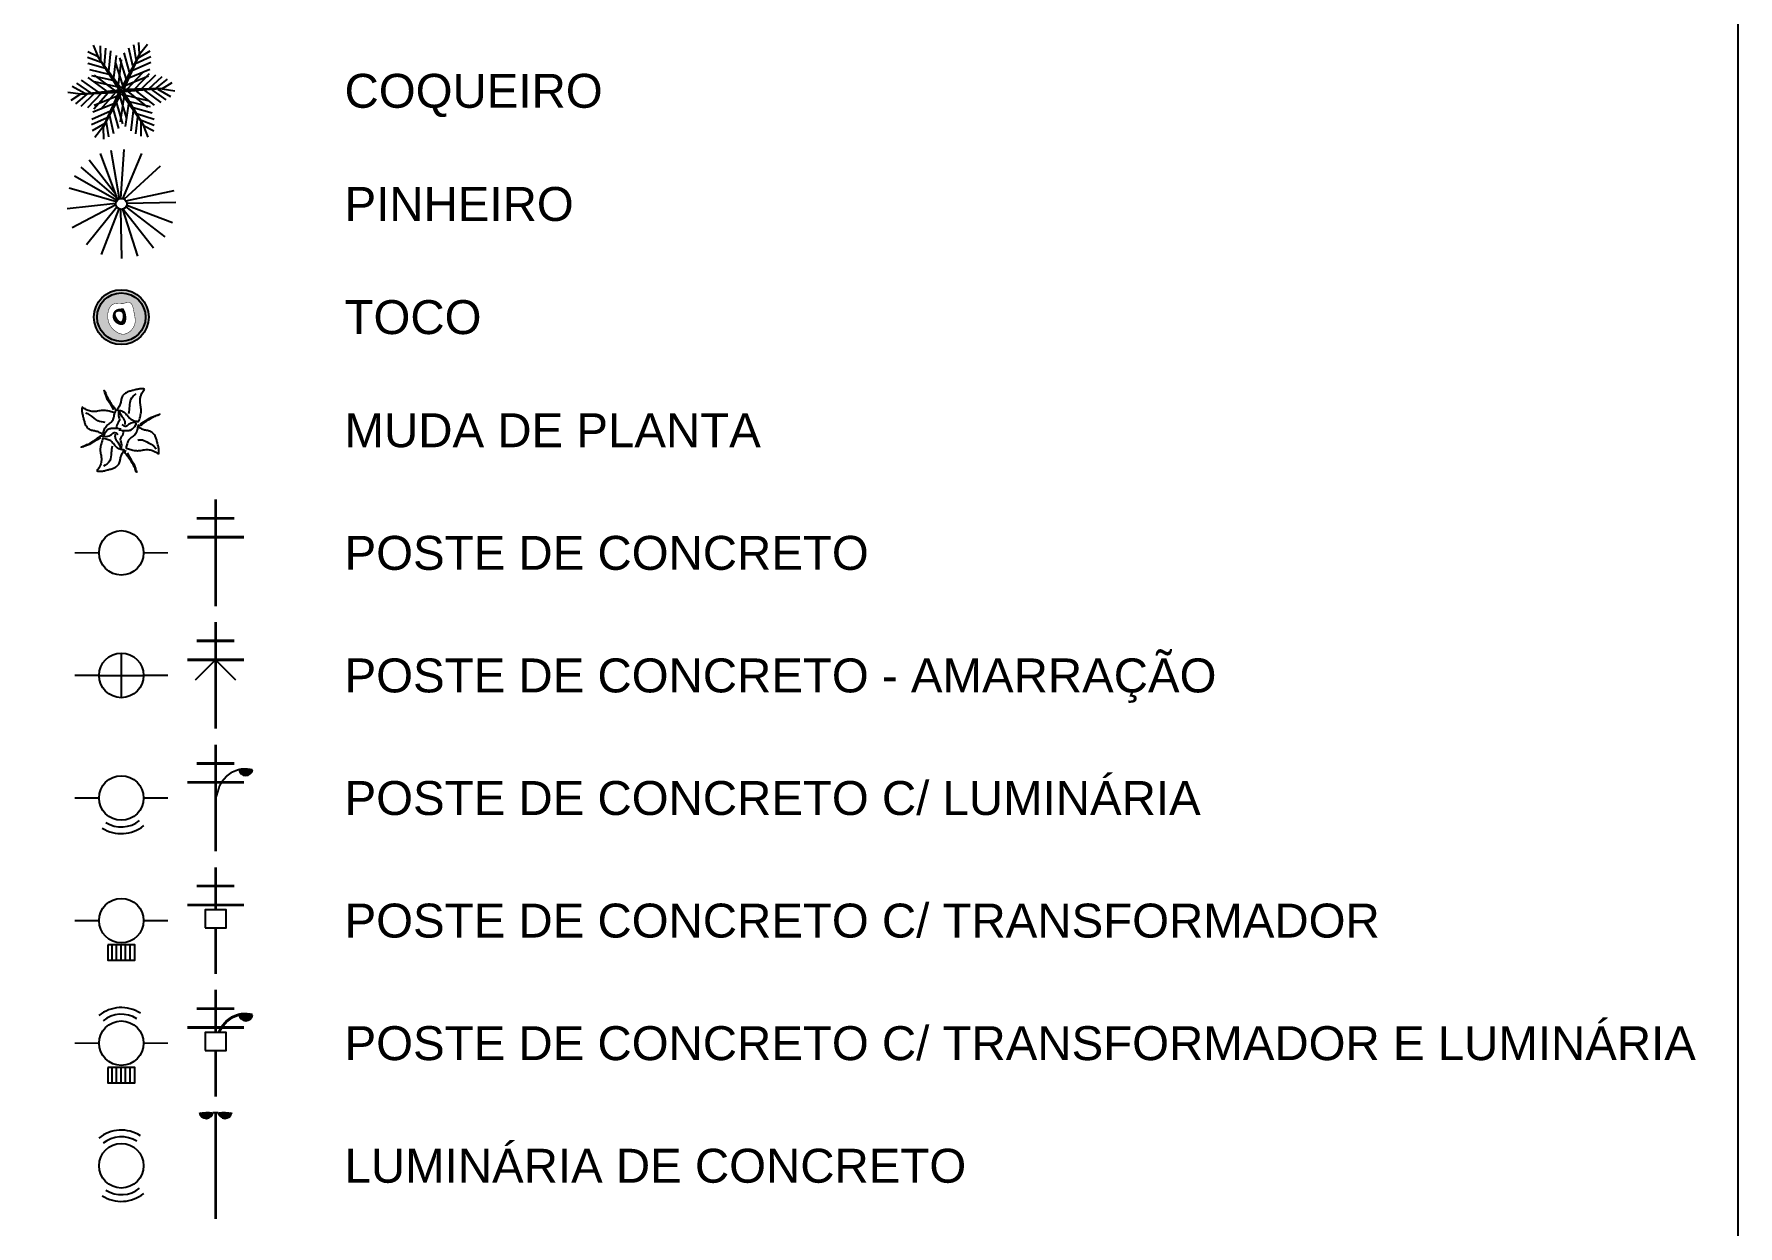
# Model space of a CAD drawing. Extents: x 190546 to 194941, y 8251022 to 8268833.
# Drawn here: x 190835.3 to 190925.6, y 8251551.2 to 8251614.4 of the extents above; entities that cross this region are included whole.
import ezdxf

# ---------------------------------------------------------------- set-up
doc = ezdxf.new("R2010")
doc.units = 0
doc.header["$LTSCALE"] = 10
doc.header["$MEASUREMENT"] = 0
doc.linetypes.add('CONTINUO', pattern=[0])
for name, color, linetype in [('TOP-MUDA_DE_PLANTA', 94, 'CONTINUOUS'), ('TOP-REDE_ELÉTRICA_LUMINÁR0', 10, 'CONTINUOUS'), ('TOP-REDE_ELÉTRICA_POSTE-C0', 10, 'CONTINUOUS'), ('TOP-REDE_ELÉTRICA_POSTE-C1', 10, 'CONTINUOUS'), ('TOP-REDE_ELÉTRICA_POSTE-C2', 10, 'CONTINUOUS'), ('TOP-REDE_ELÉTRICA_POSTE-C3', 10, 'CONTINUOUS'), ('TOP-REDE_ELÉTRICA_POSTE-CO', 10, 'CONTINUOUS'), ('TOP-URB', 250, 'CONTINUOUS'), ('TOP-ÁRVORE_COQUEIRO', 80, 'CONTINUOUS'), ('TOP-ÁRVORE_PINHEIRO', 80, 'CONTINUOUS'), ('TOP-ÁRVORE_TOCO', 38, 'CONTINUOUS')]:
    doc.layers.add(name, color=color, linetype=linetype)
doc.styles.add('ARIAL', font='arial.ttf', dxfattribs={"height": 1.1})

# ---------------------------------------------------------------- blocks, each defined once
blk = doc.blocks.new('A$C2AAA6732')
at = {"layer": 'TOP-ÁRVORE_COQUEIRO', "linetype": 'CONTINUOUS'}
for p, q in [((-1.235, 1.796), (-1.776, 2.075)), ((-1.214, 1.789), (-1.481, 2.422)), ((-1.082, 1.611), (-1.1, 2.378)), ((-0.893, 1.357), (-0.816, 2.258)), ((-0.657, 1.025), (-0.561, 2.112)), ((-0.4, 0.686), (-0.253, 1.879)), ((0, 0), (0.957, 1.951)), ((0.957, 1.951), (0.002, 0.155)), ((0.957, 1.951), (0.108, 0.069)), ((0.431, 0.987), (0.145, 2.006)), ((0.616, 1.319), (0.395, 2.264)), ((0.789, 1.665), (0.662, 2.439)), ((0.744, 1.444), (1.566, 1.82)), ((0.873, 1.733), (1.532, 2.126)), ((0.959, 1.958), (0.936, 2.566)), ((0.962, 1.936), (1.383, 2.479)), ((-1.064, 1.505), (-1.799, 1.774)), ((-0.846, 1.184), (-1.779, 1.456)), ((-0.648, 0.86), (-1.677, 1.111)), ((-1.23, 1.791), (-0.026, 0.153)), ((-1.23, 1.791), (-0.112, 0.044)), ((0, 0), (-1.23, 1.791)), ((0.075, 0.306), (-0.284, 1.467)), ((-0.147, 0.326), (0.015, 1.637)), ((0.26, 0.651), (-0.079, 1.747)), ((0.303, 0.084), (1.142, 0.964)), ((0.401, 0.686), (1.513, 1.143)), ((0.571, 1.076), (1.564, 1.525)), ((0.695, 0.09), (1.487, 0.921)), ((-1.935, -0.143), (-2.611, 0.221)), ((-1.621, -0.104), (-2.366, 0.408)), ((-2.166, -0.183), (-0.106, 0.058)), ((0, 0), (-2.166, -0.183)), ((-1.216, -0.064), (-2.112, 0.557)), ((-0.794, -0.008), (-1.758, 0.71)), ((-0.439, 0.546), (-1.561, 0.789)), ((-0.23, 0.215), (-1.418, 0.473)), ((-0.355, 0.034), (-1.415, 0.823)), ((0, 0), (-0.967, -1.946)), ((0, 0), (2.17, 0.116)), ((0, 0), (1.178, -1.826)), ((2.17, 0.116), (0.105, 0.073)), ((2.17, 0.116), (0.107, -0.061)), ((0.212, 0.288), (1.434, 0.791)), ((1.071, 0.105), (1.822, 0.852)), ((1.218, 0.027), (2.094, -0.622)), ((1.451, 0.106), (2.169, 0.759)), ((1.623, 0.055), (2.353, -0.48)), ((1.838, 0.123), (2.452, 0.611)), ((1.939, 0.083), (2.603, -0.301)), ((2.159, 0.104), (2.839, 0.001)), ((2.177, 0.117), (2.697, 0.434)), ((-2.155, -0.17), (-2.838, -0.088)), ((-2.172, -0.184), (-2.682, -0.517)), ((-1.834, -0.18), (-2.432, -0.686)), ((-2.166, -0.183), (-0.104, -0.076)), ((-1.447, -0.15), (-2.145, -0.825)), ((-1.068, -0.138), (-1.795, -0.907)), ((-0.405, -0.684), (-1.519, -1.135)), ((-0.692, -0.111), (-1.458, -0.966)), ((-0.213, -0.286), (-1.438, -0.783)), ((-0.301, -0.093), (-1.112, -0.998)), ((-0.967, -1.946), (-0.109, -0.07)), ((-0.967, -1.946), (-0.002, -0.153)), ((-0.264, -0.65), (0.069, -1.747)), ((-0.076, -0.305), (0.277, -1.469)), ((0.137, -0.33), (-0.063, -1.636)), ((1.178, -1.826), (0.02, -0.152)), ((1.178, -1.826), (0.112, -0.05)), ((0.38, -0.698), (0.198, -1.886)), ((0.223, -0.222), (1.404, -0.514)), ((0.354, -0.045), (1.389, -0.866)), ((0.423, -0.559), (1.537, -0.834)), ((0.623, -0.878), (1.643, -1.16)), ((0.794, -0.016), (1.736, -0.763)), ((-0.752, -1.44), (-1.576, -1.811)), ((-0.576, -1.073), (-1.572, -1.517)), ((-0.882, -1.729), (-1.543, -2.118)), ((-0.798, -1.661), (-0.676, -2.435)), ((-0.623, -1.315), (-0.407, -2.262)), ((-0.436, -0.984), (-0.156, -2.005)), ((0.627, -1.044), (0.499, -2.127)), ((0.853, -1.382), (0.75, -2.281)), ((0.812, -1.208), (1.735, -1.507)), ((1.019, -1.535), (1.747, -1.826)), ((1.034, -1.642), (1.03, -2.409)), ((-0.973, -1.931), (-1.397, -2.472)), ((-0.969, -1.952), (-0.949, -2.561)), ((1.161, -1.823), (1.41, -2.464)), ((1.182, -1.832), (1.715, -2.126))]:
    blk.add_line(p, q, dxfattribs=at)
blk.add_circle((0, 0), 0.00303, dxfattribs=at)
blk = doc.blocks.new('A$C32BC4519')
at = {"layer": 'TOP-ÁRVORE_PINHEIRO'}
for p, q in [((-0.094, 0.273), (-0.538, 2.84)), ((-0.019, 0.288), (0.146, 2.887)), ((-0.144, 0.25), (-2.133, 1.951)), ((-0.29, 0.495), (-1.712, 2.33)), ((-0.186, 0.221), (-1.112, 2.668)), ((0.073, 0.28), (1.08, 2.681)), ((0.142, 0.252), (2.072, 2.015)), ((-0.225, 0.181), (-2.489, 1.47)), ((-0.288, 0.026), (-2.877, -0.255)), ((-0.265, 0.116), (-2.765, 0.843)), ((0.242, 0.158), (2.802, 0.713)), ((0.285, 0.045), (2.889, 0.087)), ((-0.285, -0.048), (-2.599, -1.265)), ((-0.231, -0.174), (-1.854, -2.159)), ((-0.14, -0.253), (-1.062, -2.688)), ((-0.041, -0.286), (0.004, -2.891)), ((0.061, -0.283), (0.852, -2.762)), ((0.103, -0.27), (1.713, -2.329)), ((0.245, -0.153), (2.309, -1.739)), ((0.283, -0.058), (2.718, -0.985))]:
    blk.add_line(p, q, dxfattribs=at)
blk.add_circle((0, 0), 0.289, dxfattribs=at)
blk = doc.blocks.new('A$C0DDD4611')
at = {"layer": 'TOP-MUDA_DE_PLANTA'}
for points in [[(1.082, 1.704), (1.042, 1.711), (1.003, 1.716), (0.968, 1.719), (0.924, 1.719), (0.885, 1.716), (0.846, 1.71), (0.807, 1.703), (0.768, 1.694), (0.729, 1.684), (0.69, 1.673), (0.635, 1.659), (0.613, 1.653), (0.574, 1.644), (0.536, 1.635), (0.497, 1.625), (0.459, 1.614), (0.422, 1.602), (0.384, 1.588), (0.355, 1.575), (0.312, 1.553), (0.277, 1.531), (0.244, 1.507), (0.213, 1.48), (0.186, 1.451), (0.162, 1.419), (0.143, 1.386), (0.127, 1.35), (0.115, 1.312), (0.106, 1.273), (0.099, 1.234), (0.092, 1.194), (0.084, 1.155), (0.074, 1.114), (0.063, 1.078), (0.049, 1.042), (0.032, 1.006), (0.014, 0.97), (-0.005, 0.936), (-0.026, 0.902), (-0.048, 0.868), (-0.069, 0.834), (-0.022, 0.825), (0.024, 0.815), (0.07, 0.804), (0.114, 0.791), (0.157, 0.774), (0.197, 0.754), (0.226, 0.736), (0.268, 0.7), (0.3, 0.667), (0.331, 0.632), (0.36, 0.595), (0.39, 0.559), (0.42, 0.523), (0.451, 0.489), (0.499, 0.448), (0.521, 0.433), (0.56, 0.412), (0.602, 0.394), (0.645, 0.38), (0.69, 0.368), (0.737, 0.358), (0.784, 0.35), (0.832, 0.342), (0.848, 0.39), (0.864, 0.438), (0.879, 0.486), (0.893, 0.534), (0.906, 0.581), (0.917, 0.629), (0.926, 0.677), (0.933, 0.725), (0.938, 0.773), (0.939, 0.821), (0.938, 0.857), (0.932, 0.917), (0.924, 0.965), (0.915, 1.013), (0.907, 1.062), (0.899, 1.11), (0.892, 1.182), (0.891, 1.208), (0.893, 1.258), (0.898, 1.307), (0.906, 1.356), (0.918, 1.404), (0.934, 1.451), (0.952, 1.497), (0.968, 1.53), (0.998, 1.583), (1.025, 1.624), (1.053, 1.664)], [(-1.532, 0.956), (-1.539, 0.917), (-1.544, 0.878), (-1.547, 0.843), (-1.547, 0.799), (-1.544, 0.76), (-1.538, 0.721), (-1.53, 0.682), (-1.521, 0.643), (-1.511, 0.604), (-1.501, 0.565), (-1.486, 0.51), (-1.481, 0.488), (-1.472, 0.449), (-1.462, 0.41), (-1.453, 0.372), (-1.442, 0.334), (-1.43, 0.296), (-1.416, 0.259), (-1.403, 0.229), (-1.381, 0.186), (-1.359, 0.152), (-1.335, 0.119), (-1.308, 0.088), (-1.278, 0.061), (-1.247, 0.037), (-1.214, 0.017), (-1.177, 0.002), (-1.14, -0.01), (-1.101, -0.019), (-1.062, -0.026), (-1.022, -0.033), (-0.983, -0.041), (-0.942, -0.051), (-0.906, -0.062), (-0.869, -0.076), (-0.833, -0.093), (-0.798, -0.111), (-0.764, -0.131), (-0.729, -0.151), (-0.695, -0.173), (-0.662, -0.195), (-0.653, -0.147), (-0.643, -0.101), (-0.632, -0.055), (-0.618, -0.011), (-0.602, 0.032), (-0.582, 0.072), (-0.563, 0.101), (-0.528, 0.143), (-0.495, 0.175), (-0.46, 0.205), (-0.423, 0.235), (-0.386, 0.264), (-0.351, 0.294), (-0.317, 0.326), (-0.276, 0.373), (-0.261, 0.396), (-0.239, 0.435), (-0.222, 0.476), (-0.208, 0.52), (-0.196, 0.565), (-0.186, 0.611), (-0.178, 0.659), (-0.17, 0.706), (-0.218, 0.723), (-0.266, 0.738), (-0.313, 0.754), (-0.361, 0.768), (-0.409, 0.781), (-0.457, 0.792), (-0.505, 0.801), (-0.553, 0.808), (-0.601, 0.812), (-0.649, 0.814), (-0.684, 0.812), (-0.745, 0.806), (-0.793, 0.799), (-0.841, 0.79), (-0.889, 0.782), (-0.938, 0.774), (-1.01, 0.767), (-1.036, 0.766), (-1.086, 0.768), (-1.135, 0.773), (-1.184, 0.781), (-1.232, 0.793), (-1.279, 0.808), (-1.325, 0.827), (-1.358, 0.843), (-1.411, 0.873), (-1.452, 0.899), (-1.492, 0.927)], [(1.671, -1.018), (1.678, -0.979), (1.683, -0.94), (1.686, -0.905), (1.686, -0.861), (1.683, -0.822), (1.677, -0.783), (1.67, -0.744), (1.661, -0.705), (1.651, -0.666), (1.64, -0.627), (1.626, -0.572), (1.62, -0.55), (1.611, -0.511), (1.602, -0.472), (1.592, -0.434), (1.581, -0.396), (1.569, -0.358), (1.556, -0.321), (1.543, -0.291), (1.52, -0.248), (1.498, -0.214), (1.474, -0.181), (1.447, -0.15), (1.418, -0.123), (1.386, -0.099), (1.353, -0.079), (1.317, -0.064), (1.279, -0.052), (1.241, -0.043), (1.201, -0.036), (1.162, -0.029), (1.122, -0.021), (1.081, -0.011), (1.045, 0), (1.009, 0.014), (0.973, 0.031), (0.938, 0.049), (0.903, 0.069), (0.869, 0.089), (0.835, 0.111), (0.801, 0.133), (0.792, 0.085), (0.782, 0.039), (0.771, -0.007), (0.758, -0.051), (0.741, -0.094), (0.721, -0.134), (0.703, -0.163), (0.667, -0.205), (0.635, -0.237), (0.599, -0.267), (0.563, -0.297), (0.526, -0.326), (0.49, -0.356), (0.456, -0.388), (0.415, -0.435), (0.4, -0.458), (0.379, -0.497), (0.361, -0.538), (0.347, -0.582), (0.335, -0.627), (0.325, -0.673), (0.317, -0.721), (0.309, -0.768), (0.357, -0.785), (0.405, -0.8), (0.453, -0.816), (0.501, -0.83), (0.549, -0.843), (0.596, -0.854), (0.644, -0.863), (0.692, -0.87), (0.74, -0.874), (0.788, -0.876), (0.824, -0.874), (0.884, -0.868), (0.932, -0.861), (0.98, -0.852), (1.029, -0.843), (1.077, -0.836), (1.149, -0.829), (1.176, -0.828), (1.225, -0.83), (1.274, -0.835), (1.323, -0.843), (1.371, -0.855), (1.418, -0.87), (1.464, -0.889), (1.497, -0.905), (1.55, -0.935), (1.591, -0.961), (1.631, -0.989)], [(-0.918, -1.725), (-0.879, -1.731), (-0.84, -1.737), (-0.805, -1.74), (-0.761, -1.74), (-0.722, -1.737), (-0.683, -1.731), (-0.644, -1.723), (-0.605, -1.714), (-0.566, -1.704), (-0.527, -1.694), (-0.472, -1.679), (-0.45, -1.674), (-0.411, -1.665), (-0.373, -1.655), (-0.334, -1.646), (-0.296, -1.635), (-0.259, -1.623), (-0.221, -1.609), (-0.192, -1.596), (-0.149, -1.574), (-0.114, -1.552), (-0.081, -1.528), (-0.05, -1.501), (-0.023, -1.471), (0.001, -1.44), (0.02, -1.407), (0.036, -1.37), (0.048, -1.333), (0.057, -1.294), (0.064, -1.255), (0.071, -1.215), (0.079, -1.176), (0.089, -1.135), (0.1, -1.099), (0.114, -1.062), (0.131, -1.026), (0.149, -0.991), (0.168, -0.957), (0.189, -0.922), (0.211, -0.888), (0.232, -0.855), (0.185, -0.846), (0.139, -0.836), (0.093, -0.825), (0.049, -0.811), (0.006, -0.795), (-0.034, -0.775), (-0.063, -0.756), (-0.105, -0.721), (-0.137, -0.688), (-0.168, -0.653), (-0.197, -0.616), (-0.227, -0.579), (-0.257, -0.544), (-0.288, -0.51), (-0.335, -0.469), (-0.358, -0.454), (-0.397, -0.432), (-0.438, -0.415), (-0.482, -0.4), (-0.527, -0.389), (-0.574, -0.379), (-0.621, -0.371), (-0.669, -0.363), (-0.685, -0.411), (-0.701, -0.459), (-0.716, -0.506), (-0.73, -0.554), (-0.743, -0.602), (-0.754, -0.65), (-0.763, -0.698), (-0.77, -0.746), (-0.775, -0.794), (-0.776, -0.842), (-0.775, -0.877), (-0.768, -0.938), (-0.761, -0.986), (-0.752, -1.034), (-0.744, -1.082), (-0.736, -1.131), (-0.729, -1.203), (-0.728, -1.229), (-0.73, -1.279), (-0.735, -1.328), (-0.743, -1.377), (-0.755, -1.425), (-0.771, -1.472), (-0.789, -1.518), (-0.805, -1.551), (-0.835, -1.604), (-0.862, -1.645), (-0.89, -1.685)]]:
    blk.add_lwpolyline(points, close=True, dxfattribs=at)
for points in [[(-0.208, 0.832), (-0.384, 1.133), (-0.487, 1.3), (-0.516, 1.385), (-0.568, 1.524), (-0.602, 1.617), (-0.611, 1.648), (-0.563, 1.571), (-0.546, 1.488), (-0.496, 1.407), (-0.479, 1.359), (-0.439, 1.283), (-0.406, 1.237), (-0.35, 1.142), (-0.315, 1.089), (-0.284, 1.044), (-0.239, 0.989), (-0.196, 0.93), (-0.16, 0.882), (-0.134, 0.834), (-0.133, 0.798), (-0.164, 0.725)], [(0.424, 0.681), (0.461, 0.991), (0.511, 1.276), (0.734, 1.524)], [(0.262, 0.216), (0.254, 0.381), (0.106, 0.617), (0.01, 0.809), (-0.01, 0.597), (0.03, 0.393), (-0.083, 0.2), (-0.083, 0.084)], [(-0.567, 0.309), (-0.873, 0.378), (-1.194, 0.615), (-1.382, 0.705)], [(0.106, 0.028), (-0.279, 0.056), (-0.411, 0.028), (-0.604, -0.176), (-0.628, -0.224), (-0.307, -0.2), (-0.195, -0.108), (-0.042, -0.196)], [(0, 0), (0.385, -0.028), (0.517, 0), (0.71, 0.204), (0.734, 0.252), (0.413, 0.228), (0.301, 0.136), (0.148, 0.224)], [(0.9, 0.249), (1.201, 0.425), (1.368, 0.528), (1.453, 0.557), (1.592, 0.609), (1.685, 0.643), (1.716, 0.652), (1.639, 0.604), (1.556, 0.587), (1.475, 0.537), (1.427, 0.519), (1.351, 0.48), (1.305, 0.447), (1.21, 0.39), (1.157, 0.356), (1.112, 0.325), (1.057, 0.28), (0.998, 0.237), (0.95, 0.201), (0.902, 0.175), (0.866, 0.174), (0.793, 0.205)], [(-0.759, -0.333), (-1.06, -0.508), (-1.227, -0.611), (-1.312, -0.641), (-1.451, -0.692), (-1.544, -0.727), (-1.575, -0.735), (-1.498, -0.687), (-1.415, -0.67), (-1.334, -0.62), (-1.286, -0.603), (-1.21, -0.563), (-1.164, -0.531), (-1.069, -0.474), (-1.016, -0.439), (-0.971, -0.408), (-0.916, -0.364), (-0.857, -0.321), (-0.809, -0.284), (-0.761, -0.259), (-0.725, -0.257), (-0.652, -0.288)], [(-0.274, -0.682), (-0.316, -0.96), (-0.379, -1.301), (-0.643, -1.531)], [(-0.156, -0.188), (-0.148, -0.353), (0, -0.589), (0.096, -0.781), (0.116, -0.569), (0.076, -0.365), (0.188, -0.172), (0.188, -0.056)], [(0.796, -0.434), (0.994, -0.424), (1.242, -0.543), (1.45, -0.662), (1.559, -0.811)], [(0.348, -0.961), (0.524, -1.262), (0.627, -1.429), (0.656, -1.514), (0.708, -1.653), (0.742, -1.746), (0.751, -1.777), (0.703, -1.7), (0.685, -1.617), (0.636, -1.536), (0.618, -1.488), (0.579, -1.412), (0.546, -1.365), (0.489, -1.271), (0.455, -1.217), (0.424, -1.173), (0.379, -1.117), (0.336, -1.059), (0.3, -1.011), (0.274, -0.962), (0.272, -0.926), (0.303, -0.854)]]:
    blk.add_spline(points, degree=3, dxfattribs=at)
blk = doc.blocks.new('A$C573F1E39')
at = {"layer": 'TOP-MUDA_DE_PLANTA', "xscale": 1.264723187861685, "yscale": 1.264723187861685, "zscale": 1.264723187861685}
blk.add_blockref('A$C0DDD4611', (-0.136, 0.025), dxfattribs=at)
blk = doc.blocks.new('A$C2E34311C')
at = {"layer": 'TOP-REDE_ELÉTRICA_POSTE-CO', "linetype": 'CONTINUOUS', "const_width": 0.1}
for points in [[(-1.18, 0), (-2.48, 0)], [(1.18, 0), (2.48, 0)]]:
    blk.add_lwpolyline(points, dxfattribs=at)
at = {"layer": 'TOP-REDE_ELÉTRICA_POSTE-CO', "linetype": 'CONTINUOUS'}
blk.add_circle((0, 0), 1.18, dxfattribs=at)
for radius in [1.888, 1.534]:
    blk.add_arc((0, 0), radius, 237.59957, 309.06164, dxfattribs=at)
blk = doc.blocks.new('A$C4CAD4B8B')
at = {"layer": 'TOP-REDE_ELÉTRICA_POSTE-C0', "const_width": 0.1}
for points in [[(-1.18, 0), (-2.48, 0)], [(1.18, 0), (2.48, 0)]]:
    blk.add_lwpolyline(points, dxfattribs=at)
at = {"layer": 'TOP-REDE_ELÉTRICA_POSTE-C0'}
blk.add_circle((0, 0), 1.18, dxfattribs=at)
blk = doc.blocks.new('A$C254D4191')
at = {"layer": 'TOP-REDE_ELÉTRICA_POSTE-C0', "const_width": 0.15}
for points in [[(0, 0), (0, 5.662)], [(-1, 4.662), (1, 4.662)], [(-1.5, 3.662), (1.5, 3.662)]]:
    blk.add_lwpolyline(points, dxfattribs=at)
blk = doc.blocks.new('A$C7326432B')
at = {"layer": 'TOP-REDE_ELÉTRICA_POSTE-C1'}
for p, q in [((0, 1.18), (0, -1.18)), ((-1.18, 0), (1.18, 0))]:
    blk.add_line(p, q, dxfattribs=at)
at = {"layer": 'TOP-REDE_ELÉTRICA_POSTE-C1', "const_width": 0.1}
for points in [[(-1.18, 0), (-2.48, 0)], [(1.18, 0), (2.48, 0)]]:
    blk.add_lwpolyline(points, dxfattribs=at)
at = {"layer": 'TOP-REDE_ELÉTRICA_POSTE-C1'}
blk.add_circle((0, 0), 1.18, dxfattribs=at)
blk = doc.blocks.new('A$C19010548')
at = {"layer": 'TOP-REDE_ELÉTRICA_POSTE-C1'}
for p, q in [((-1.061, 2.601), (0, 3.662)), ((0, 3.662), (1.061, 2.601))]:
    blk.add_line(p, q, dxfattribs=at)
at = {"layer": 'TOP-REDE_ELÉTRICA_POSTE-C1', "const_width": 0.15}
for points in [[(0, 0), (0, 5.662)], [(-1, 4.662), (1, 4.662)], [(-1.5, 3.662), (1.5, 3.662)]]:
    blk.add_lwpolyline(points, dxfattribs=at)
blk = doc.blocks.new('A$C139E22C0')
at = {"layer": 'TOP-REDE_ELÉTRICA_POSTE-CO'}
blk.add_hatch(color=256, dxfattribs=at).paths.add_polyline_path([(1.568, 4.374), (1.361, 4.367), (1.246, 4.34, 0.861906), (1.963, 4.325), (1.788, 4.356)])
for points, const_width in [([(0, 0), (0, 5.662)], 0.15), ([(-1, 4.662), (1, 4.662)], 0.15), ([(-1.5, 3.662), (1.5, 3.662)], 0.15), ([(0, 2.777), (0.209, 3.478), (0.364, 3.736), (0.593, 4.001), (0.851, 4.193), (1.184, 4.326), (1.361, 4.367), (1.568, 4.374), (1.788, 4.356), (1.963, 4.325)], 0.1)]:
    blk.add_lwpolyline(points, dxfattribs=dict(at, const_width=const_width))
blk.add_arc((1.605, 4.386), 0.363, 187.27323, 350.30627, dxfattribs=at)
blk = doc.blocks.new('A$C1B175940')
at = {"layer": 'TOP-REDE_ELÉTRICA_POSTE-C2', "const_width": 0.1}
for points in [[(-1.18, 0), (-2.48, 0)], [(1.18, 0), (2.48, 0)]]:
    blk.add_lwpolyline(points, dxfattribs=at)
at = {"layer": 'TOP-REDE_ELÉTRICA_POSTE-C2', "flags": 128}
for points in [[(-0.709, -1.286), (-0.709, -2.102), (0.72, -2.102), (0.72, -1.286), (-0.709, -1.286)], [(-0.485, -2.102), (-0.485, -1.286)], [(-0.256, -2.102), (-0.256, -1.286)], [(-0.016, -2.102), (-0.016, -1.286)], [(0.224, -2.102), (0.224, -1.286)], [(0.473, -2.102), (0.473, -1.286)]]:
    blk.add_lwpolyline(points, dxfattribs=at)
at = {"layer": 'TOP-REDE_ELÉTRICA_POSTE-C2'}
blk.add_circle((0, 0), 1.18, dxfattribs=at)
blk = doc.blocks.new('A$C53910B43')
at = {"layer": 'TOP-REDE_ELÉTRICA_POSTE-C2', "const_width": 0.15}
for points in [[(0, 3.394), (-0.001, 5.662)], [(-1.001, 4.662), (0.999, 4.662)], [(-1.5, 3.662), (1.5, 3.662)], [(0, 0), (0, 2.446)]]:
    blk.add_lwpolyline(points, dxfattribs=at)
at = {"layer": 'TOP-REDE_ELÉTRICA_POSTE-C2'}
blk.add_lwpolyline([(-0.553, 2.446), (0.553, 2.446), (0.552, 3.394), (-0.553, 3.394)], close=True, dxfattribs=at)
blk = doc.blocks.new('A$C3C1A1D79')
at = {"layer": 'TOP-REDE_ELÉTRICA_POSTE-C3', "const_width": 0.1}
for points in [[(-1.18, 0), (-2.48, 0)], [(1.18, 0), (2.48, 0)]]:
    blk.add_lwpolyline(points, dxfattribs=at)
at = {"layer": 'TOP-REDE_ELÉTRICA_POSTE-C3', "flags": 128}
for points in [[(-0.709, -1.286), (-0.709, -2.102), (0.72, -2.102), (0.72, -1.286), (-0.709, -1.286)], [(-0.485, -2.102), (-0.485, -1.286)], [(-0.256, -2.102), (-0.256, -1.286)], [(-0.016, -2.102), (-0.016, -1.286)], [(0.224, -2.102), (0.224, -1.286)], [(0.473, -2.102), (0.473, -1.286)]]:
    blk.add_lwpolyline(points, dxfattribs=at)
at = {"layer": 'TOP-REDE_ELÉTRICA_POSTE-C3'}
blk.add_circle((0, 0), 1.18, dxfattribs=at)
for radius in [1.888, 1.534]:
    blk.add_arc((0, 0), radius, 57.59957, 129.06164, dxfattribs=at)
blk = doc.blocks.new('A$C0BD01610')
at = {"layer": 'TOP-REDE_ELÉTRICA_POSTE-C3'}
blk.add_hatch(color=256, dxfattribs=at).paths.add_polyline_path([(1.568, 4.374), (1.36, 4.367), (1.245, 4.34, 0.861906), (1.962, 4.325), (1.788, 4.356)])
at = {"layer": 'TOP-REDE_ELÉTRICA_POSTE-C3', "const_width": 0.15}
for points in [[(0, 3.394), (-0.001, 5.662)], [(-1.001, 4.662), (0.999, 4.662)], [(-1.5, 3.662), (1.5, 3.662)], [(0.184, 3.394), (0.209, 3.478), (0.364, 3.736), (0.592, 4.001), (0.851, 4.193), (1.183, 4.326), (1.36, 4.367), (1.568, 4.374), (1.788, 4.356), (1.962, 4.325)], [(0, 0), (0, 2.446)]]:
    blk.add_lwpolyline(points, dxfattribs=at)
at = {"layer": 'TOP-REDE_ELÉTRICA_POSTE-C3'}
blk.add_lwpolyline([(-0.553, 2.446), (0.553, 2.446), (0.552, 3.394), (-0.553, 3.394)], close=True, dxfattribs=at)
blk.add_arc((1.605, 4.386), 0.363, 187.27323, 350.30627, dxfattribs=at)
blk = doc.blocks.new('A$C325C66AC')
at = {"layer": 'TOP-REDE_ELÉTRICA_LUMINÁR0'}
blk.add_circle((0, 0), 1.18, dxfattribs=at)
for radius, start, end in [(1.888, 57.59957, 129.06164), (1.534, 57.59957, 129.06164), (1.888, 237.59957, 309.06164), (1.534, 237.59957, 309.06164)]:
    blk.add_arc((0, 0), radius, start, end, dxfattribs=at)
blk = doc.blocks.new('A$C22944438')
at = {"layer": 'TOP-REDE_ELÉTRICA_LUMINÁR0'}
for points in [[(-0.463, 5.695), (-0.255, 5.688), (-0.14, 5.662, -0.861906), (-0.857, 5.647), (-0.683, 5.678)], [(0.463, 5.695), (0.255, 5.688), (0.14, 5.662, 0.861906), (0.857, 5.647), (0.683, 5.678)]]:
    blk.add_hatch(color=256, dxfattribs=at).paths.add_polyline_path(points)
blk.add_line((-0.14, 5.662), (0.14, 5.662), dxfattribs=at)
at = {"layer": 'TOP-REDE_ELÉTRICA_LUMINÁR0', "const_width": 0.15}
blk.add_lwpolyline([(0, 0), (0, 5.662)], dxfattribs=at)
at = {"layer": 'TOP-REDE_ELÉTRICA_LUMINÁR0'}
for centre, start, end in [((-0.5, 5.708), 189.70034, 352.73338), ((0.5, 5.708), 187.26662, 350.29966)]:
    blk.add_arc(centre, 0.363, start, end, dxfattribs=at)
blk = doc.blocks.new('A$C6FF31F83')
at = {"layer": 'TOP-ÁRVORE_TOCO'}
h = blk.add_hatch(color=256, dxfattribs=at)
h.dxf.hatch_style = 1
h.paths.add_polyline_path([(0, 1.284), (0, 1.455, 0.414214), (-1.455, 0, 0.414214), (0, -1.455), (0, -1.284, -0.414214), (-1.284, 0, -0.414214)])
h.paths.add_polyline_path([(1.455, 0), (1.284, 0, -0.414214), (0, -1.284), (0, -1.455, 0.414214)])
h.paths.add_polyline_path([(0, 1.455), (0, 1.284, -0.414214), (1.284, 0), (1.455, 0, 0.414214)])
h = blk.add_hatch(color=44, dxfattribs=at)
h.dxf.hatch_style = 1
h.paths.add_polyline_path([(1.284, 0, 1), (-1.284, 0, 1)])
h.paths.add_polyline_path([(0.717, -0.357), (0.707, -0.392), (0.691, -0.44), (0.665, -0.498), (0.646, -0.533), (0.625, -0.568), (0.602, -0.602), (0.577, -0.634), (0.55, -0.666), (0.522, -0.697), (0.492, -0.726), (0.461, -0.754), (0.428, -0.78), (0.395, -0.804), (0.36, -0.826), (0.324, -0.845), (0.288, -0.863), (0.251, -0.877), (0.214, -0.889), (0.176, -0.898), (0.111, -0.906), (0.062, -0.905), (0.024, -0.901), (-0.014, -0.894), (-0.052, -0.884), (-0.089, -0.872), (-0.126, -0.858), (-0.162, -0.841), (-0.232, -0.803), (-0.3, -0.758), (-0.347, -0.722), (-0.423, -0.657), (-0.478, -0.602), (-0.527, -0.543), (-0.572, -0.48), (-0.611, -0.413), (-0.645, -0.342), (-0.682, -0.237), (-0.694, -0.187), (-0.71, -0.103), (-0.719, -0.017), (-0.721, 0.071), (-0.717, 0.158), (-0.707, 0.244), (-0.689, 0.326), (-0.678, 0.366), (-0.665, 0.404), (-0.65, 0.441), (-0.634, 0.477), (-0.616, 0.51), (-0.596, 0.542), (-0.574, 0.571), (-0.55, 0.599), (-0.525, 0.623), (-0.48, 0.659), (-0.438, 0.681), (-0.405, 0.695), (-0.372, 0.707), (-0.336, 0.716), (-0.3, 0.724), (-0.262, 0.729), (-0.223, 0.733), (-0.143, 0.737), (-0.06, 0.736), (0.111, 0.727), (0.197, 0.75), (0.239, 0.76), (0.28, 0.769), (0.32, 0.775), (0.358, 0.778), (0.413, 0.777), (0.474, 0.757), (0.511, 0.728), (0.533, 0.704), (0.553, 0.675), (0.571, 0.643), (0.587, 0.608), (0.601, 0.57), (0.613, 0.53), (0.625, 0.487), (0.645, 0.4), (0.667, 0.284), (0.679, 0.223), (0.696, 0.139), (0.711, 0.057), (0.723, -0.022), (0.732, -0.099), (0.735, -0.175), (0.733, -0.248), (0.724, -0.321)], flags=16)
h.paths.add_polyline_path([(0.232, -0.213), (0.221, -0.25), (0.207, -0.283), (0.191, -0.314), (0.16, -0.356), (0.106, -0.393), (0.061, -0.405), (0.027, -0.409), (-0.009, -0.409), (-0.047, -0.404), (-0.086, -0.396), (-0.125, -0.383), (-0.164, -0.367), (-0.202, -0.348), (-0.239, -0.325), (-0.275, -0.3), (-0.308, -0.271), (-0.339, -0.24), (-0.366, -0.207), (-0.395, -0.164), (-0.41, -0.134), (-0.425, -0.096), (-0.437, -0.056), (-0.444, -0.015), (-0.448, 0.026), (-0.448, 0.067), (-0.444, 0.108), (-0.437, 0.147), (-0.427, 0.186), (-0.413, 0.222), (-0.397, 0.257), (-0.377, 0.289), (-0.347, 0.328), (-0.303, 0.365), (-0.273, 0.383), (-0.241, 0.399), (-0.207, 0.412), (-0.172, 0.422), (-0.135, 0.431), (-0.058, 0.442), (0.023, 0.449), (0.105, 0.454), (0.14, 0.391), (0.173, 0.325), (0.188, 0.289), (0.201, 0.257), (0.215, 0.213), (0.225, 0.172), (0.234, 0.129), (0.242, 0.085), (0.247, 0.041), (0.25, -0.003), (0.251, -0.047), (0.25, -0.091), (0.247, -0.133), (0.241, -0.174)], flags=0)
h.paths.add_polyline_path([(-0.301, 0.082), (-0.31, 0.133), (-0.31, 0.179), (-0.299, 0.22), (-0.275, 0.254), (-0.243, 0.277), (-0.199, 0.294), (-0.149, 0.302), (-0.098, 0.302), (-0.048, 0.294), (0.003, 0.274), (0.043, 0.239), (0.064, 0.202), (0.077, 0.161), (0.084, 0.116), (0.086, 0.078), (0.086, 0.027), (0.084, -0.025), (0.068, -0.093), (0.053, -0.142), (0.037, -0.184), (0.014, -0.22), (-0.016, -0.24), (-0.054, -0.236), (-0.089, -0.221), (-0.125, -0.195), (-0.162, -0.16), (-0.198, -0.118), (-0.231, -0.071), (-0.26, -0.02), (-0.282, 0.027)], flags=0)
h = blk.add_hatch(color=44, dxfattribs=at)
h.dxf.hatch_style = 1
h.paths.add_polyline_path([(0.071, -0.078), (0.084, -0.025), (0.086, 0.027), (0.086, 0.078), (0.084, 0.102), (0.082, 0.126), (0.079, 0.149), (0.074, 0.171), (0.067, 0.191), (0.059, 0.211), (0.049, 0.228), (0.036, 0.245), (0.014, 0.265), (0.004, 0.271), (-0.016, 0.282), (-0.038, 0.29), (-0.061, 0.296), (-0.086, 0.3), (-0.111, 0.302), (-0.136, 0.302), (-0.162, 0.3), (-0.186, 0.296), (-0.209, 0.29), (-0.231, 0.282), (-0.251, 0.271), (-0.268, 0.259), (-0.278, 0.249), (-0.294, 0.227), (-0.302, 0.209), (-0.307, 0.189), (-0.31, 0.167), (-0.31, 0.144), (-0.308, 0.12), (-0.303, 0.095), (-0.297, 0.07), (-0.284, 0.033), (-0.278, 0.018), (-0.266, -0.008), (-0.253, -0.033), (-0.238, -0.058), (-0.223, -0.083), (-0.206, -0.106), (-0.189, -0.129), (-0.171, -0.15), (-0.153, -0.169), (-0.135, -0.186), (-0.116, -0.202), (-0.098, -0.214), (-0.08, -0.225), (-0.063, -0.232), (-0.046, -0.237), (-0.03, -0.238), (-0.015, -0.236), (-0.009, -0.234), (-0.004, -0.232), (0.005, -0.226), (0.011, -0.221), (0.022, -0.208), (0.032, -0.192), (0.041, -0.173), (0.05, -0.152), (0.057, -0.128), (0.065, -0.104)], flags=0)
h.paths.add_polyline_path([(0.232, -0.213), (0.241, -0.174), (0.247, -0.133), (0.25, -0.091), (0.251, -0.047), (0.25, -0.003), (0.247, 0.041), (0.242, 0.085), (0.234, 0.129), (0.225, 0.172), (0.215, 0.213), (0.201, 0.257), (0.188, 0.289), (0.173, 0.325), (0.14, 0.391), (0.105, 0.454), (0.023, 0.449), (-0.058, 0.442), (-0.135, 0.431), (-0.172, 0.422), (-0.207, 0.412), (-0.241, 0.399), (-0.273, 0.383), (-0.303, 0.365), (-0.338, 0.336), (-0.355, 0.317), (-0.377, 0.289), (-0.397, 0.257), (-0.413, 0.222), (-0.427, 0.186), (-0.437, 0.147), (-0.444, 0.108), (-0.448, 0.067), (-0.448, 0.026), (-0.444, -0.015), (-0.437, -0.056), (-0.425, -0.096), (-0.41, -0.134), (-0.395, -0.164), (-0.366, -0.207), (-0.339, -0.24), (-0.308, -0.271), (-0.275, -0.3), (-0.239, -0.325), (-0.202, -0.348), (-0.164, -0.367), (-0.125, -0.383), (-0.086, -0.396), (-0.047, -0.404), (-0.009, -0.409), (0.027, -0.409), (0.061, -0.405), (0.093, -0.396), (0.114, -0.387), (0.148, -0.364), (0.171, -0.341), (0.191, -0.314), (0.207, -0.283), (0.221, -0.25)])
h.paths.add_polyline_path([(0.037, -0.184), (0.014, -0.22), (-0.016, -0.24), (-0.054, -0.236), (-0.089, -0.221), (-0.125, -0.195), (-0.162, -0.16), (-0.198, -0.118), (-0.231, -0.071), (-0.26, -0.02), (-0.282, 0.027), (-0.301, 0.082), (-0.31, 0.133), (-0.31, 0.179), (-0.299, 0.22), (-0.275, 0.254), (-0.243, 0.277), (-0.199, 0.294), (-0.149, 0.302), (-0.098, 0.302), (-0.048, 0.294), (0.003, 0.274), (0.043, 0.239), (0.064, 0.202), (0.077, 0.161), (0.084, 0.116), (0.086, 0.078), (0.086, 0.027), (0.084, -0.025), (0.068, -0.093), (0.053, -0.142)], flags=16)
at = {"layer": 'TOP-ÁRVORE_TOCO', "const_width": 0.024}
for points in [[(0.111, 0.727), (-0.06, 0.736), (-0.143, 0.737), (-0.223, 0.733), (-0.262, 0.729), (-0.3, 0.724), (-0.336, 0.716), (-0.372, 0.707), (-0.405, 0.695), (-0.438, 0.681), (-0.469, 0.665), (-0.487, 0.653), (-0.525, 0.623), (-0.55, 0.599), (-0.574, 0.571), (-0.596, 0.542), (-0.616, 0.51), (-0.634, 0.477), (-0.65, 0.441), (-0.665, 0.404), (-0.678, 0.366), (-0.689, 0.326), (-0.707, 0.244), (-0.717, 0.158), (-0.721, 0.071), (-0.719, -0.017), (-0.71, -0.103), (-0.694, -0.187), (-0.682, -0.237), (-0.645, -0.342), (-0.611, -0.413), (-0.572, -0.48), (-0.527, -0.543), (-0.478, -0.602), (-0.423, -0.657), (-0.347, -0.722), (-0.3, -0.758), (-0.232, -0.803), (-0.162, -0.841), (-0.126, -0.858), (-0.089, -0.872), (-0.052, -0.884), (-0.014, -0.894), (0.024, -0.901), (0.062, -0.905), (0.1, -0.906), (0.119, -0.905), (0.176, -0.898), (0.214, -0.889), (0.251, -0.877), (0.288, -0.863), (0.324, -0.845), (0.36, -0.826), (0.395, -0.804), (0.428, -0.78), (0.461, -0.754), (0.492, -0.726), (0.522, -0.697), (0.55, -0.666), (0.577, -0.634), (0.602, -0.602), (0.625, -0.568), (0.646, -0.533), (0.665, -0.498), (0.687, -0.451), (0.696, -0.428), (0.707, -0.392), (0.717, -0.357), (0.724, -0.321), (0.733, -0.248), (0.735, -0.175), (0.732, -0.099), (0.723, -0.022), (0.711, 0.057), (0.696, 0.139), (0.679, 0.223), (0.667, 0.284), (0.645, 0.4), (0.625, 0.487), (0.613, 0.53), (0.601, 0.57), (0.587, 0.608), (0.571, 0.643), (0.553, 0.675), (0.533, 0.704), (0.511, 0.728), (0.486, 0.748), (0.461, 0.762), (0.427, 0.772), (0.394, 0.777), (0.358, 0.778), (0.32, 0.775), (0.28, 0.769), (0.239, 0.76), (0.197, 0.75), (0.111, 0.727)], [(0.105, 0.454), (0.023, 0.449), (-0.058, 0.442), (-0.135, 0.431), (-0.172, 0.422), (-0.207, 0.412), (-0.241, 0.399), (-0.273, 0.383), (-0.303, 0.365), (-0.338, 0.336), (-0.355, 0.317), (-0.377, 0.289), (-0.397, 0.257), (-0.413, 0.222), (-0.427, 0.186), (-0.437, 0.147), (-0.444, 0.108), (-0.448, 0.067), (-0.448, 0.026), (-0.444, -0.015), (-0.437, -0.056), (-0.425, -0.096), (-0.41, -0.134), (-0.395, -0.164), (-0.366, -0.207), (-0.339, -0.24), (-0.308, -0.271), (-0.275, -0.3), (-0.239, -0.325), (-0.202, -0.348), (-0.164, -0.367), (-0.125, -0.383), (-0.086, -0.396), (-0.047, -0.404), (-0.009, -0.409), (0.027, -0.409), (0.061, -0.405), (0.093, -0.396), (0.114, -0.387), (0.148, -0.364), (0.171, -0.341), (0.191, -0.314), (0.207, -0.283), (0.221, -0.25), (0.232, -0.213), (0.241, -0.174), (0.247, -0.133), (0.25, -0.091), (0.251, -0.047), (0.25, -0.003), (0.247, 0.041), (0.242, 0.085), (0.234, 0.129), (0.225, 0.172), (0.215, 0.213), (0.201, 0.257), (0.188, 0.289), (0.173, 0.325), (0.14, 0.391), (0.105, 0.454)], [(0.084, -0.025), (0.086, 0.027), (0.086, 0.078), (0.084, 0.102), (0.082, 0.126), (0.079, 0.149), (0.074, 0.171), (0.067, 0.191), (0.059, 0.211), (0.049, 0.228), (0.036, 0.245), (0.014, 0.265), (0.004, 0.271), (-0.016, 0.282), (-0.038, 0.29), (-0.061, 0.296), (-0.086, 0.3), (-0.111, 0.302), (-0.136, 0.302), (-0.162, 0.3), (-0.186, 0.296), (-0.209, 0.29), (-0.231, 0.282), (-0.251, 0.271), (-0.268, 0.259), (-0.278, 0.249), (-0.294, 0.227), (-0.302, 0.209), (-0.307, 0.189), (-0.31, 0.167), (-0.31, 0.144), (-0.308, 0.12), (-0.303, 0.095), (-0.297, 0.07), (-0.284, 0.033), (-0.278, 0.018), (-0.266, -0.008), (-0.253, -0.033), (-0.238, -0.058), (-0.223, -0.083), (-0.206, -0.106), (-0.189, -0.129), (-0.171, -0.15), (-0.153, -0.169), (-0.135, -0.186), (-0.116, -0.202), (-0.098, -0.214), (-0.08, -0.225), (-0.063, -0.232), (-0.046, -0.237), (-0.03, -0.238), (-0.015, -0.236), (-0.009, -0.234), (-0.004, -0.232), (0.005, -0.226), (0.011, -0.221), (0.022, -0.208), (0.032, -0.192), (0.041, -0.173), (0.05, -0.152), (0.057, -0.128), (0.065, -0.104), (0.071, -0.078), (0.084, -0.025)]]:
    blk.add_lwpolyline(points, close=True, dxfattribs=at)
at = {"layer": 'TOP-ÁRVORE_TOCO', "linetype": 'CONTINUO'}
for radius in [1.455, 1.284]:
    blk.add_circle((0, 0), radius, dxfattribs=at)

msp = doc.modelspace()

# ---------------------------------------------------------------- linework, layer by layer
at = {"layer": 'TOP-URB', "ltscale": 1.4}
msp.add_lwpolyline([(190750.643, 8251639.683), (190925.643, 8251639.683), (190925.643, 8251191.683), (190750.643, 8251191.683)], close=True, dxfattribs=at)

# ---------------------------------------------------------------- block references
at = {"layer": 'TOP-MUDA_DE_PLANTA'}
msp.add_blockref('A$C573F1E39', (190839.914, 8251593.363), dxfattribs=at)
at = {"layer": 'TOP-REDE_ELÉTRICA_LUMINÁR0'}
for name, p in [('A$C22944438', (190844.914, 8251551.532)), ('A$C325C66AC', (190839.914, 8251554.363))]:
    msp.add_blockref(name, p, dxfattribs=at)
at = {"layer": 'TOP-REDE_ELÉTRICA_POSTE-C0'}
for name, p in [('A$C254D4191', (190844.914, 8251584.032)), ('A$C4CAD4B8B', (190839.914, 8251586.863))]:
    msp.add_blockref(name, p, dxfattribs=at)
at = {"layer": 'TOP-REDE_ELÉTRICA_POSTE-C1'}
for name, p in [('A$C19010548', (190844.914, 8251577.532)), ('A$C7326432B', (190839.914, 8251580.363))]:
    msp.add_blockref(name, p, dxfattribs=at)
at = {"layer": 'TOP-REDE_ELÉTRICA_POSTE-C2'}
for name, p in [('A$C53910B43', (190844.914, 8251564.532)), ('A$C1B175940', (190839.914, 8251567.363))]:
    msp.add_blockref(name, p, dxfattribs=at)
at = {"layer": 'TOP-REDE_ELÉTRICA_POSTE-C3'}
for name, p in [('A$C0BD01610', (190844.914, 8251558.032)), ('A$C3C1A1D79', (190839.914, 8251560.863))]:
    msp.add_blockref(name, p, dxfattribs=at)
at = {"layer": 'TOP-REDE_ELÉTRICA_POSTE-CO'}
for name, p in [('A$C139E22C0', (190844.914, 8251571.032)), ('A$C2E34311C', (190839.914, 8251573.863))]:
    msp.add_blockref(name, p, dxfattribs=at)
at = {"layer": 'TOP-ÁRVORE_COQUEIRO'}
msp.add_blockref('A$C2AAA6732', (190839.914, 8251611.363), dxfattribs=at)
at = {"layer": 'TOP-ÁRVORE_PINHEIRO'}
msp.add_blockref('A$C32BC4519', (190839.914, 8251605.363), dxfattribs=at)
at = {"layer": 'TOP-ÁRVORE_TOCO'}
msp.add_blockref('A$C6FF31F83', (190839.914, 8251599.363), dxfattribs=at)

# ---------------------------------------------------------------- texts
at = {"layer": 'TOP-URB', "style": 'ARIAL'}
for s, p in [('COQUEIRO', (190851.751, 8251610.463)), ('PINHEIRO', (190851.751, 8251604.463)), ('TOCO', (190851.751, 8251598.463)), ('MUDA DE PLANTA', (190851.751, 8251592.463)), ('POSTE DE CONCRETO', (190851.751, 8251585.963)), ('POSTE DE CONCRETO - AMARRAÇÃO', (190851.751, 8251579.463)), ('POSTE DE CONCRETO C/ LUMINÁRIA', (190851.751, 8251572.963)), ('POSTE DE CONCRETO C/ TRANSFORMADOR', (190851.751, 8251566.463)), ('POSTE DE CONCRETO C/ TRANSFORMADOR E LUMINÁRIA', (190851.751, 8251559.963)), ('LUMINÁRIA DE CONCRETO', (190851.751, 8251553.463))]:
    msp.add_text(s, height=1.8, dxfattribs=at).set_placement(p)

doc.saveas('drawing.dxf')
